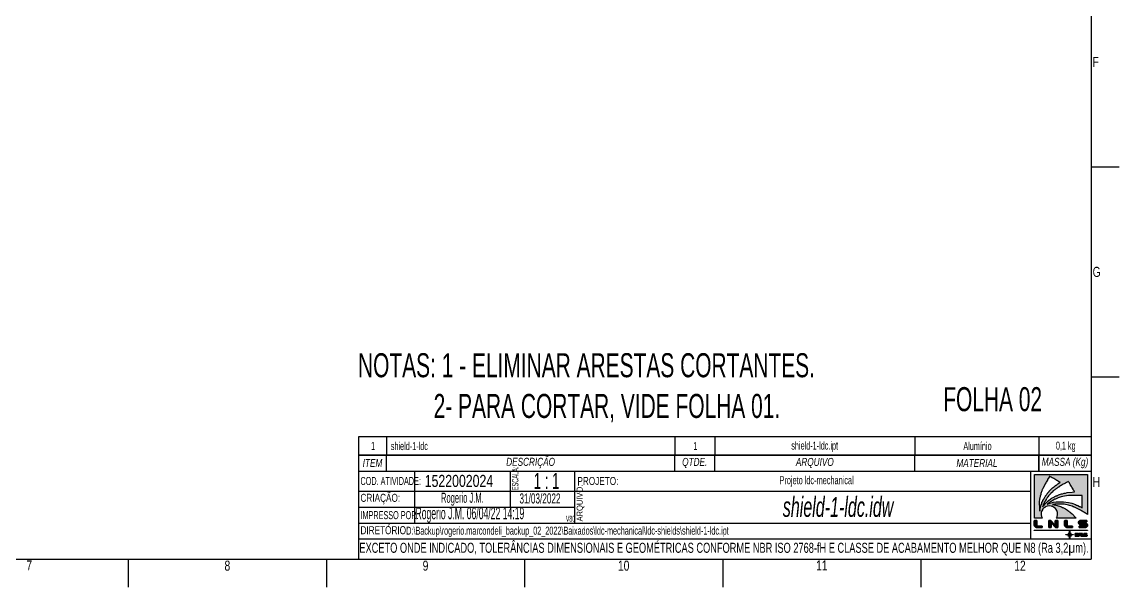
# Model space of a CAD drawing. Header units: millimetres. Extents: x 15 to 597, y -3 to 423.
# Drawn here: x 319.9 to 594, y 0 to 141.2 of the extents above; entities that cross this region are included whole.
import ezdxf

# ---------------------------------------------------------------- set-up
doc = ezdxf.new("R2010")
doc.units = ezdxf.units.MM
doc.layers.get('0').update_dxf_attribs({"lineweight": 25})
doc.layers.add('Arestas Tangenstes Visíveis', color=7, linetype='Continuous', lineweight=35)
doc.layers.add('Legenda', color=7, linetype='Continuous', lineweight=25)
for name, color, linetype, lineweight, true_color in [('Legenda Texto', 176, 'Continuous', 25, 0x000080), ('LNLS', 152, 'Continuous', 25, 0x0077bb), ('LNLS-SIRIUS', 8, 'Continuous', 25, 0x808080), ('Texto', 1, 'Continuous', 30, 0xff0000)]:
    doc.layers.add(name, color=color, linetype=linetype, lineweight=lineweight, true_color=true_color)
doc.styles.add('style1', font='swisscl.ttf', dxfattribs={"width": 0.8})
doc.styles.add('Text Style146', font='ARIALN.TTF', dxfattribs={"width": 0.8})
doc.styles.add('Text Style47', font='swisscl.ttf', dxfattribs={"width": 0.7})
doc.styles.add('Text Style50', font='swisscli.ttf', dxfattribs={"width": 0.8})
doc.styles.add('Text Style51', font='swisscl.ttf', dxfattribs={"width": 0.8})
doc.styles.add('Text Style52', font='swisscl.ttf', dxfattribs={"width": 0.7})
doc.styles.add('Text Style53', font='swisscl.ttf')
doc.styles.add('Text Style54', font='ARIALNI.TTF', dxfattribs={"width": 0.7})
doc.styles.add('Text Style57', font='swisscl.ttf', dxfattribs={"width": 0.8})
doc.styles.add('Texto_1_5 - LNLS', font='swisscl.ttf')
doc.styles.add('Texto_2_5 - LNLS', font='swisscl.ttf')
doc.styles.add('Texto_3 - LNLS', font='swisscl.ttf')
doc.styles.add('Texto_4 - LNLS', font='swisscl.ttf', dxfattribs={"width": 0.85})

# ---------------------------------------------------------------- blocks, each defined once
blk = doc.blocks.new('Borders A2')
at = {"layer": 'Legenda'}
for p, q in [((587, 413), (587, 7)), ((587, 105), (594, 105)), ((587, 52.5), (594, 52.5)), ((25, 7), (587, 7)), ((346.5, 7), (346.5, 0)), ((396, 7), (396, 0)), ((445.5, 7), (445.5, 0)), ((495, 7), (495, 0)), ((544.5, 7), (544.5, 0))]:
    blk.add_line(p, q, dxfattribs=at)
at = {"layer": 'Legenda', "color": 236, "true_color": 0x800040, "char_height": 2.5, "style": 'Texto_2_5 - LNLS'}
for s, insert, attachment_point in [('F', (587.4, 131.25), 4), ('G', (587.4, 78.75), 4), ('H', (587.4, 26.25), 4), ('7', (321.75, 6.64), 2), ('8', (371.25, 6.6), 2), ('9', (420.75, 6.6), 2), ('10', (470.25, 6.6), 2), ('11', (519.75, 6.64), 2), ('12', (569.25, 6.6), 2)]:
    blk.add_mtext(s, dxfattribs=dict(at, insert=insert, attachment_point=attachment_point))
blk = doc.blocks.new('Title Blocks Legenda_CNPEM_LNLS')
at = {"true_color": 0x0077bb}
h = blk.add_hatch(color=152, dxfattribs=at)
h.paths.add_polyline_path([(235.41, 136.15), (235.8, 136.12), (235.8, 133.07), (235.2, 133.39), (235.09, 133.39), (234.74, 133.6), (234.63, 133.6), (234.49, 133.71), (234.39, 133.71), (234.14, 133.85), (233.18, 134.17), (232.33, 134.38), (231.09, 134.56), (229.28, 134.52), (228.61, 134.42), (228.04, 134.28), (227.3, 134.03), (227.12, 133.92), (227.05, 133.96), (227.16, 133.99), (227.23, 134.1), (227.34, 134.14), (227.48, 134.28), (227.58, 134.31), (227.62, 134.38), (227.73, 134.42), (227.83, 134.52), (228.01, 134.6), (228.29, 134.81), (228.68, 135.02), (228.93, 135.16), (229.11, 135.2), (229.25, 135.3), (229.43, 135.34), (229.78, 135.52), (230.52, 135.76), (231.41, 135.98), (232.4, 136.12)], flags=0)
h.paths.add_polyline_path([(225.92, 133.36), (225.92, 133.46), (226.03, 133.64), (226.06, 133.82), (226.56, 134.74), (226.59, 134.84), (226.77, 135.09), (226.8, 135.2), (226.91, 135.3), (226.95, 135.41), (227.05, 135.52), (227.09, 135.62), (227.16, 135.66), (227.19, 135.76), (227.27, 135.8), (227.3, 135.91), (227.41, 135.98), (227.44, 136.08), (227.58, 136.19), (227.62, 136.3), (227.94, 136.58), (227.97, 136.69), (228.19, 136.9), (228.29, 136.93), (228.58, 137.25), (228.68, 137.29), (228.82, 137.47), (228.93, 137.5), (228.97, 137.57), (229.07, 137.61), (229.14, 137.71), (229.25, 137.75), (229.39, 137.89), (229.5, 137.93), (229.6, 138.03), (229.71, 138.07), (229.82, 138.17), (229.92, 138.21), (230.03, 138.32), (230.13, 138.35), (230.38, 138.53), (230.56, 138.6), (230.81, 138.78), (231.06, 138.92), (231.3, 139.06), (231.62, 139.24), (231.87, 139.38), (232.19, 139.56), (232.37, 139.63), (232.4, 139.52), (232.58, 139.27), (232.72, 139.02), (232.79, 138.85), (232.97, 138.6), (233.11, 138.35), (233.18, 138.17), (233.36, 137.93), (233.5, 137.68), (233.57, 137.5), (233.75, 137.25), (233.85, 137), (233.32, 136.97), (232.05, 136.83), (231.62, 136.72), (231.3, 136.69), (230.88, 136.54), (230.63, 136.51), (229.89, 136.26), (229.71, 136.15), (229.53, 136.12), (229.46, 136.05), (229.28, 136.01), (228.58, 135.62), (228.33, 135.52), (228.22, 135.41), (228.04, 135.34), (227.94, 135.23), (227.83, 135.2), (227.69, 135.06), (227.58, 135.02), (227.55, 134.95), (227.44, 134.91), (227.37, 134.81), (227.27, 134.77), (227.12, 134.6), (227.02, 134.56), (226.45, 133.99), (226.42, 133.89), (226.2, 133.71), (226.17, 133.6), (225.99, 133.46), (225.95, 133.36), (225.88, 133.32)], flags=0)
h.paths.add_polyline_path([(227.73, 140.9), (227.87, 140.79), (228.04, 140.72), (228.29, 140.55), (228.54, 140.41), (228.72, 140.33), (228.97, 140.16), (229.46, 139.87), (229.64, 139.8), (229.89, 139.63), (230.13, 139.48), (230.28, 139.41), (230.17, 139.31), (230.06, 139.27), (229.96, 139.17), (229.85, 139.13), (229.82, 139.06), (229.71, 139.02), (229.6, 138.92), (229.5, 138.88), (229.36, 138.74), (229.25, 138.7), (229.21, 138.63), (229.11, 138.6), (229.07, 138.53), (228.97, 138.49), (228.89, 138.39), (228.79, 138.35), (228.72, 138.24), (228.61, 138.21), (228.47, 138.03), (228.36, 138), (227.55, 137.18), (227.51, 137.08), (227.34, 136.93), (227.3, 136.83), (227.16, 136.72), (227.12, 136.61), (227.02, 136.54), (226.98, 136.44), (226.84, 136.3), (226.8, 136.19), (226.66, 136.05), (226.63, 135.94), (226.52, 135.84), (226.45, 135.66), (226.34, 135.55), (226.17, 135.23), (225.95, 134.84), (225.92, 134.67), (225.74, 134.35), (225.67, 134.06), (225.53, 133.78), (225.28, 132.75), (225.25, 132.36), (225.18, 132.22), (225.14, 132.75), (225.1, 132.75), (225.07, 134.52), (225.14, 135.2), (225.28, 135.98), (225.42, 136.4), (225.46, 136.65), (225.67, 137.29), (225.78, 137.47), (225.81, 137.64), (225.88, 137.71), (225.92, 137.89), (226.42, 138.81), (226.56, 139.06), (226.7, 139.31), (226.77, 139.48), (226.95, 139.73), (227.09, 139.98), (227.12, 140.09), (227.3, 140.33), (227.34, 140.44), (227.51, 140.69), (227.58, 140.87)], flags=0)
h.paths.add_polyline_path([(237.11, 131.41), (236.86, 131.51), (236.62, 131.69), (236.44, 131.76), (236.19, 131.94), (236.01, 132.01), (235.77, 132.19), (235.59, 132.26), (235.34, 132.43), (235.16, 132.51), (234.85, 132.68), (234, 133.14), (233.82, 133.18), (233.75, 133.25), (233.57, 133.29), (233.29, 133.43), (232.61, 133.6), (232.37, 133.71), (231.27, 133.92), (230.52, 133.99), (228.93, 133.96), (228.4, 133.85), (228.43, 133.85), (229.5, 133.64), (230.35, 133.36), (230.52, 133.25), (230.63, 133.25), (230.84, 133.11), (230.95, 133.11), (231.27, 132.93), (231.59, 132.75), (231.83, 132.58), (231.91, 132.58), (231.94, 132.51), (232.01, 132.51), (232.05, 132.43), (232.12, 132.43), (232.15, 132.36), (232.22, 132.36), (232.3, 132.26), (232.37, 132.26), (232.4, 132.19), (232.47, 132.19), (232.54, 132.08), (232.61, 132.08), (232.72, 131.94), (232.79, 131.94), (232.9, 131.8), (232.97, 131.8), (233.18, 131.55), (233.25, 131.55), (234.14, 130.66), (234.17, 130.56), (234.21, 130.56), (234.28, 130.42), (229.32, 130.42), (229.46, 130.59), (229.5, 130.77), (229.57, 130.88), (229.64, 131.27), (229.6, 131.9), (229.46, 132.33), (229.32, 132.58), (229.21, 132.68), (229.18, 132.79), (228.89, 133.07), (228.79, 133.11), (228.75, 133.18), (228.65, 133.21), (228.43, 133.36), (228.26, 133.39), (228.15, 133.46), (227.55, 133.53), (227.05, 133.46), (226.59, 133.29), (226.56, 133.21), (226.38, 133.14), (226.34, 133.07), (226.24, 133.04), (225.99, 132.79), (225.95, 132.68), (225.88, 132.65), (225.85, 132.54), (225.67, 132.26), (225.56, 131.9), (225.53, 131.3), (225.56, 131.3), (225.6, 130.91), (225.64, 130.91), (225.67, 130.7), (225.71, 130.7), (225.83, 130.42), (223.86, 130.42), (223.86, 141.4), (237.11, 141.4)])
for points in [[(224.43, 128.64), (224.47, 128.64), (224.47, 128.57), (224.5, 128.57), (224.5, 128.54), (224.54, 128.54), (224.54, 128.5), (224.61, 128.5), (224.61, 128.47), (225.81, 128.47), (225.81, 128.15), (224.29, 128.15), (224.29, 128.18), (224.18, 128.18), (224.18, 128.22), (224.11, 128.22), (224.11, 128.26), (224.08, 128.26), (224.08, 128.29), (224.01, 128.29), (224.01, 128.33), (223.97, 128.33), (223.97, 128.4), (223.94, 128.4), (223.94, 128.43), (223.9, 128.43), (223.9, 128.5), (223.86, 128.5), (223.86, 128.64), (223.83, 128.64), (223.83, 129.81), (223.86, 129.81), (223.86, 129.85), (224.43, 129.85)], [(229.67, 128.15), (229.14, 128.15), (228.01, 129.28), (228.01, 128.15), (227.44, 128.15), (227.44, 129.85), (227.94, 129.85), (229.07, 128.72), (229.07, 129.81), (229.11, 129.81), (229.11, 129.85), (229.67, 129.85)], [(232.01, 128.64), (232.05, 128.64), (232.05, 128.57), (232.08, 128.57), (232.08, 128.54), (232.12, 128.54), (232.12, 128.5), (232.19, 128.5), (232.19, 128.47), (233.39, 128.47), (233.39, 128.15), (231.87, 128.15), (231.87, 128.18), (231.76, 128.18), (231.76, 128.22), (231.69, 128.22), (231.69, 128.26), (231.66, 128.26), (231.66, 128.29), (231.59, 128.29), (231.59, 128.33), (231.55, 128.33), (231.55, 128.4), (231.52, 128.4), (231.52, 128.43), (231.48, 128.43), (231.48, 128.5), (231.45, 128.5), (231.45, 128.64), (231.41, 128.64), (231.41, 129.81), (231.45, 129.81), (231.45, 129.85), (232.01, 129.85)], [(236.97, 129.53), (235.55, 129.53), (235.55, 129.49), (235.52, 129.49), (235.52, 129.46), (235.48, 129.46), (235.48, 129.39), (235.45, 129.39), (235.45, 129.28), (235.48, 129.28), (235.48, 129.21), (235.52, 129.21), (235.52, 129.18), (235.63, 129.18), (235.63, 129.14), (236.79, 129.14), (236.79, 129.11), (236.86, 129.11), (236.86, 129.07), (236.9, 129.07), (236.9, 129.03), (236.97, 129.03), (236.97, 129), (237.01, 129), (237.01, 128.93), (237.04, 128.93), (237.04, 128.86), (237.08, 128.86), (237.08, 128.79), (237.11, 128.79), (237.11, 128.54), (237.08, 128.54), (237.08, 128.43), (237.04, 128.43), (237.04, 128.36), (237.01, 128.36), (237.01, 128.33), (236.97, 128.33), (236.97, 128.29), (236.94, 128.29), (236.94, 128.26), (236.86, 128.26), (236.86, 128.22), (236.83, 128.22), (236.83, 128.18), (236.69, 128.18), (236.69, 128.15), (235.02, 128.15), (235.02, 128.47), (236.4, 128.47), (236.4, 128.5), (236.48, 128.5), (236.48, 128.54), (236.51, 128.54), (236.51, 128.75), (236.48, 128.75), (236.48, 128.79), (236.44, 128.79), (236.44, 128.82), (236.37, 128.82), (236.37, 128.86), (235.2, 128.86), (235.2, 128.89), (235.13, 128.89), (235.13, 128.93), (235.06, 128.93), (235.06, 128.96), (235.02, 128.96), (235.02, 129), (234.99, 129), (234.99, 129.03), (234.95, 129.03), (234.95, 129.11), (234.92, 129.11), (234.92, 129.18), (234.88, 129.18), (234.88, 129.53), (234.92, 129.53), (234.92, 129.6), (234.95, 129.6), (234.95, 129.64), (234.99, 129.64), (234.99, 129.67), (235.02, 129.67), (235.02, 129.71), (235.06, 129.71), (235.06, 129.74), (235.09, 129.74), (235.09, 129.78), (235.16, 129.78), (235.16, 129.81), (235.24, 129.81), (235.24, 129.85), (236.97, 129.85)], [(234.53, 126.48), (234.14, 126.48), (234.14, 126.45), (234.21, 126.45), (234.21, 126.41), (234.24, 126.41), (234.24, 126.38), (234.31, 126.38), (234.31, 126.34), (234.39, 126.34), (234.39, 126.31), (234.42, 126.31), (234.42, 126.27), (234.49, 126.27), (234.49, 126.24), (234.56, 126.24), (234.56, 126.17), (234.6, 126.17), (234.6, 126.02), (234.56, 126.02), (234.56, 125.99), (234.53, 125.99), (234.53, 125.95), (234, 125.95), (234, 126.09), (234.42, 126.09), (234.42, 126.13), (234.35, 126.13), (234.35, 126.17), (234.31, 126.17), (234.31, 126.2), (234.24, 126.2), (234.24, 126.24), (234.17, 126.24), (234.17, 126.27), (234.14, 126.27), (234.14, 126.31), (234.07, 126.31), (234.07, 126.34), (234.03, 126.34), (234.03, 126.38), (234, 126.38), (234, 126.55), (234.03, 126.55), (234.03, 126.59), (234.07, 126.59), (234.07, 126.63), (234.53, 126.63)], [(234.81, 125.95), (234.63, 125.95), (234.63, 126.63), (234.81, 126.63)], [(235.41, 126.48), (235.02, 126.48), (235.02, 125.95), (234.88, 125.95), (234.88, 126.55), (234.92, 126.55), (234.92, 126.59), (234.95, 126.59), (234.95, 126.63), (235.41, 126.63)], [(235.66, 125.95), (235.48, 125.95), (235.48, 126.63), (235.66, 126.63)], [(236.33, 126.02), (236.3, 126.02), (236.3, 125.99), (236.26, 125.99), (236.26, 125.95), (235.77, 125.95), (235.77, 125.99), (235.73, 125.99), (235.73, 126.63), (235.87, 126.63), (235.87, 126.09), (236.19, 126.09), (236.19, 126.63), (236.33, 126.63)], [(236.94, 126.48), (236.55, 126.48), (236.55, 126.45), (236.58, 126.45), (236.58, 126.41), (236.65, 126.41), (236.65, 126.38), (236.72, 126.38), (236.72, 126.34), (236.79, 126.34), (236.79, 126.31), (236.83, 126.31), (236.83, 126.27), (236.9, 126.27), (236.9, 126.24), (236.97, 126.24), (236.97, 126.17), (237.01, 126.17), (237.01, 126.02), (236.97, 126.02), (236.97, 125.99), (236.94, 125.99), (236.94, 125.95), (236.4, 125.95), (236.4, 126.09), (236.83, 126.09), (236.83, 126.13), (236.79, 126.13), (236.79, 126.17), (236.72, 126.17), (236.72, 126.2), (236.65, 126.2), (236.65, 126.24), (236.58, 126.24), (236.58, 126.27), (236.55, 126.27), (236.55, 126.31), (236.48, 126.31), (236.48, 126.34), (236.44, 126.34), (236.44, 126.38), (236.4, 126.38), (236.4, 126.55), (236.44, 126.55), (236.44, 126.59), (236.48, 126.59), (236.48, 126.63), (236.94, 126.63)]]:
    blk.add_hatch(color=256).paths.add_polyline_path(points)
at = {"true_color": 0x848484}
blk.add_hatch(color=252, dxfattribs=at).paths.add_polyline_path([(237.11, 127.4), (237.08, 127.4), (237.08, 127.37), (223.86, 127.37), (223.86, 127.4), (223.83, 127.4), (223.83, 127.44), (237.11, 127.44)])
at = {"true_color": 0x0077bb}
blk.add_hatch(color=152, dxfattribs=at).paths.add_polyline_path([(232.68, 127.23), (232.68, 126.48), (232.83, 126.48), (232.83, 126.52), (232.86, 126.52), (232.86, 126.55), (232.9, 126.55), (232.9, 126.59), (232.93, 126.59), (232.93, 126.63), (232.97, 126.63), (232.97, 126.66), (233.04, 126.66), (233.04, 126.63), (233, 126.63), (233, 126.59), (232.97, 126.59), (232.97, 126.55), (232.93, 126.55), (232.93, 126.52), (232.9, 126.52), (232.9, 126.48), (232.86, 126.48), (232.86, 126.45), (232.83, 126.45), (232.83, 126.34), (233.57, 126.34), (233.57, 126.27), (232.83, 126.27), (232.83, 126.17), (232.86, 126.17), (232.86, 126.13), (232.9, 126.13), (232.9, 126.09), (232.93, 126.09), (232.93, 126.06), (232.97, 126.06), (232.97, 126.02), (233, 126.02), (233, 125.99), (233.04, 125.99), (233.04, 125.95), (232.97, 125.95), (232.97, 125.99), (232.93, 125.99), (232.93, 126.02), (232.9, 126.02), (232.9, 126.06), (232.86, 126.06), (232.86, 126.09), (232.83, 126.09), (232.83, 126.13), (232.68, 126.13), (232.68, 125.39), (232.61, 125.39), (232.61, 126.13), (232.47, 126.13), (232.47, 126.09), (232.44, 126.09), (232.44, 126.06), (232.4, 126.06), (232.4, 126.02), (232.37, 126.02), (232.37, 125.99), (232.33, 125.99), (232.33, 125.95), (232.26, 125.95), (232.26, 125.99), (232.3, 125.99), (232.3, 126.02), (232.33, 126.02), (232.33, 126.06), (232.37, 126.06), (232.37, 126.09), (232.4, 126.09), (232.4, 126.13), (232.44, 126.13), (232.44, 126.17), (232.47, 126.17), (232.47, 126.27), (231.73, 126.27), (231.73, 126.34), (232.47, 126.34), (232.47, 126.45), (232.44, 126.45), (232.44, 126.48), (232.4, 126.48), (232.4, 126.52), (232.37, 126.52), (232.37, 126.55), (232.33, 126.55), (232.33, 126.59), (232.3, 126.59), (232.3, 126.63), (232.26, 126.63), (232.26, 126.66), (232.33, 126.66), (232.33, 126.63), (232.37, 126.63), (232.37, 126.59), (232.4, 126.59), (232.4, 126.55), (232.44, 126.55), (232.44, 126.52), (232.47, 126.52), (232.47, 126.48), (232.61, 126.48), (232.61, 127.23)])
at = {"layer": 'Arestas Tangenstes Visíveis'}
for p, q in [((223.83, 128.64), (223.83, 129.81)), ((223.83, 129.81), (223.86, 129.81)), ((223.86, 129.81), (223.86, 129.85)), ((223.86, 129.85), (224.43, 129.85)), ((224.43, 129.85), (224.43, 128.64)), ((227.44, 128.15), (227.44, 129.85)), ((227.44, 129.85), (227.94, 129.85)), ((227.94, 129.85), (229.07, 128.72)), ((229.14, 128.15), (228.01, 129.28)), ((228.01, 129.28), (228.01, 128.15)), ((229.07, 128.72), (229.07, 129.81)), ((229.07, 129.81), (229.11, 129.81)), ((229.11, 129.81), (229.11, 129.85)), ((229.11, 129.85), (229.67, 129.85)), ((229.67, 129.85), (229.67, 128.15)), ((231.41, 128.64), (231.41, 129.81)), ((231.41, 129.81), (231.45, 129.81)), ((231.45, 129.81), (231.45, 129.85)), ((231.45, 129.85), (232.01, 129.85)), ((232.01, 129.85), (232.01, 128.64)), ((234.88, 129.18), (234.88, 129.53)), ((234.88, 129.53), (234.92, 129.53)), ((234.92, 129.18), (234.88, 129.18)), ((234.92, 129.53), (234.92, 129.6)), ((234.92, 129.6), (234.95, 129.6)), ((234.92, 129.11), (234.92, 129.18)), ((234.95, 129.11), (234.92, 129.11)), ((234.95, 129.6), (234.95, 129.64)), ((234.95, 129.64), (234.99, 129.64)), ((234.95, 129.03), (234.95, 129.11)), ((234.99, 129.03), (234.95, 129.03)), ((234.99, 129.64), (234.99, 129.67)), ((234.99, 129.67), (235.02, 129.67)), ((234.99, 129), (234.99, 129.03)), ((235.02, 129), (234.99, 129)), ((235.02, 129.67), (235.02, 129.71)), ((235.02, 129.71), (235.06, 129.71)), ((235.02, 128.96), (235.02, 129)), ((235.06, 128.96), (235.02, 128.96)), ((235.06, 129.71), (235.06, 129.74)), ((235.06, 129.74), (235.09, 129.74)), ((235.06, 128.93), (235.06, 128.96)), ((235.13, 128.93), (235.06, 128.93)), ((235.09, 129.74), (235.09, 129.78)), ((235.09, 129.78), (235.16, 129.78)), ((235.13, 128.89), (235.13, 128.93)), ((235.2, 128.89), (235.13, 128.89)), ((235.16, 129.78), (235.16, 129.81)), ((235.16, 129.81), (235.24, 129.81)), ((235.2, 128.86), (235.2, 128.89)), ((236.37, 128.86), (235.2, 128.86)), ((235.24, 129.81), (235.24, 129.85)), ((235.24, 129.85), (236.97, 129.85)), ((235.48, 129.39), (235.45, 129.39)), ((235.45, 129.39), (235.45, 129.28)), ((235.45, 129.28), (235.48, 129.28)), ((235.52, 129.46), (235.48, 129.46)), ((235.48, 129.46), (235.48, 129.39)), ((235.48, 129.28), (235.48, 129.21)), ((235.48, 129.21), (235.52, 129.21)), ((235.55, 129.49), (235.52, 129.49)), ((235.52, 129.49), (235.52, 129.46)), ((235.52, 129.21), (235.52, 129.18)), ((235.52, 129.18), (235.63, 129.18)), ((236.97, 129.53), (235.55, 129.53)), ((235.55, 129.53), (235.55, 129.49)), ((235.63, 129.18), (235.63, 129.14)), ((235.63, 129.14), (236.79, 129.14)), ((236.37, 128.82), (236.37, 128.86)), ((236.44, 128.82), (236.37, 128.82)), ((236.44, 128.79), (236.44, 128.82)), ((236.79, 129.14), (236.79, 129.11)), ((236.79, 129.11), (236.86, 129.11)), ((236.86, 129.11), (236.86, 129.07)), ((236.86, 129.07), (236.9, 129.07)), ((236.9, 129.07), (236.9, 129.03)), ((236.9, 129.03), (236.97, 129.03)), ((236.97, 129.85), (236.97, 129.53)), ((236.97, 129.03), (236.97, 129)), ((236.97, 129), (237.01, 129)), ((237.01, 129), (237.01, 128.93)), ((237.01, 128.93), (237.04, 128.93)), ((237.04, 128.93), (237.04, 128.86)), ((237.04, 128.86), (237.08, 128.86)), ((237.08, 128.86), (237.08, 128.79)), ((223.86, 128.64), (223.83, 128.64)), ((223.86, 128.5), (223.86, 128.64)), ((223.9, 128.5), (223.86, 128.5)), ((223.9, 128.43), (223.9, 128.5)), ((223.94, 128.43), (223.9, 128.43)), ((223.94, 128.4), (223.94, 128.43)), ((223.97, 128.4), (223.94, 128.4)), ((223.97, 128.33), (223.97, 128.4)), ((224.01, 128.33), (223.97, 128.33)), ((224.01, 128.29), (224.01, 128.33)), ((224.08, 128.29), (224.01, 128.29)), ((224.08, 128.26), (224.08, 128.29)), ((224.11, 128.26), (224.08, 128.26)), ((224.11, 128.22), (224.11, 128.26)), ((224.18, 128.22), (224.11, 128.22)), ((224.18, 128.18), (224.18, 128.22)), ((224.29, 128.18), (224.18, 128.18)), ((224.29, 128.15), (224.29, 128.18)), ((225.81, 128.15), (224.29, 128.15)), ((224.43, 128.64), (224.47, 128.64)), ((224.47, 128.64), (224.47, 128.57)), ((224.47, 128.57), (224.5, 128.57)), ((224.5, 128.57), (224.5, 128.54)), ((224.5, 128.54), (224.54, 128.54)), ((224.54, 128.54), (224.54, 128.5)), ((224.54, 128.5), (224.61, 128.5)), ((224.61, 128.5), (224.61, 128.47)), ((224.61, 128.47), (225.81, 128.47)), ((225.81, 128.47), (225.81, 128.15)), ((228.01, 128.15), (227.44, 128.15)), ((229.67, 128.15), (229.14, 128.15)), ((231.45, 128.64), (231.41, 128.64)), ((231.45, 128.5), (231.45, 128.64)), ((231.48, 128.5), (231.45, 128.5)), ((231.48, 128.43), (231.48, 128.5)), ((231.52, 128.43), (231.48, 128.43)), ((231.52, 128.4), (231.52, 128.43)), ((231.55, 128.4), (231.52, 128.4)), ((231.55, 128.33), (231.55, 128.4)), ((231.59, 128.33), (231.55, 128.33)), ((231.59, 128.29), (231.59, 128.33)), ((231.66, 128.29), (231.59, 128.29)), ((231.66, 128.26), (231.66, 128.29)), ((231.69, 128.26), (231.66, 128.26)), ((231.69, 128.22), (231.69, 128.26)), ((231.76, 128.22), (231.69, 128.22)), ((231.76, 128.18), (231.76, 128.22)), ((231.87, 128.18), (231.76, 128.18)), ((231.87, 128.15), (231.87, 128.18)), ((233.39, 128.15), (231.87, 128.15)), ((232.01, 128.64), (232.05, 128.64)), ((232.05, 128.64), (232.05, 128.57)), ((232.05, 128.57), (232.08, 128.57)), ((232.08, 128.57), (232.08, 128.54)), ((232.08, 128.54), (232.12, 128.54)), ((232.12, 128.54), (232.12, 128.5)), ((232.12, 128.5), (232.19, 128.5)), ((232.19, 128.5), (232.19, 128.47)), ((232.19, 128.47), (233.39, 128.47)), ((233.39, 128.47), (233.39, 128.15)), ((234, 126.38), (234, 126.55)), ((234, 126.55), (234.03, 126.55)), ((234.03, 126.38), (234, 126.38)), ((234, 125.95), (234, 126.09)), ((234, 126.09), (234.42, 126.09)), ((234.03, 126.55), (234.03, 126.59)), ((234.03, 126.59), (234.07, 126.59)), ((234.03, 126.34), (234.03, 126.38)), ((234.07, 126.34), (234.03, 126.34)), ((234.07, 126.59), (234.07, 126.63)), ((234.07, 126.63), (234.53, 126.63)), ((234.07, 126.31), (234.07, 126.34)), ((234.14, 126.31), (234.07, 126.31)), ((234.53, 126.48), (234.14, 126.48)), ((234.14, 126.48), (234.14, 126.45)), ((234.14, 126.45), (234.21, 126.45)), ((234.14, 126.27), (234.14, 126.31)), ((234.17, 126.27), (234.14, 126.27)), ((234.17, 126.24), (234.17, 126.27)), ((234.24, 126.24), (234.17, 126.24)), ((234.21, 126.45), (234.21, 126.41)), ((234.21, 126.41), (234.24, 126.41)), ((234.24, 126.41), (234.24, 126.38)), ((234.24, 126.38), (234.31, 126.38)), ((234.24, 126.2), (234.24, 126.24)), ((234.31, 126.2), (234.24, 126.2)), ((234.31, 126.38), (234.31, 126.34)), ((234.31, 126.34), (234.39, 126.34)), ((234.31, 126.17), (234.31, 126.2)), ((234.35, 126.17), (234.31, 126.17)), ((234.35, 126.13), (234.35, 126.17)), ((234.42, 126.13), (234.35, 126.13)), ((234.39, 126.34), (234.39, 126.31)), ((234.39, 126.31), (234.42, 126.31)), ((234.42, 126.31), (234.42, 126.27)), ((234.42, 126.27), (234.49, 126.27)), ((234.42, 126.09), (234.42, 126.13)), ((234.49, 126.27), (234.49, 126.24)), ((234.49, 126.24), (234.56, 126.24)), ((234.53, 126.63), (234.53, 126.48)), ((234.56, 126.24), (234.56, 126.17)), ((234.56, 126.17), (234.6, 126.17)), ((234.6, 126.17), (234.6, 126.02)), ((234.63, 125.95), (234.63, 126.63)), ((234.63, 126.63), (234.81, 126.63)), ((234.81, 126.63), (234.81, 125.95)), ((234.88, 125.95), (234.88, 126.55)), ((234.88, 126.55), (234.92, 126.55)), ((234.92, 126.55), (234.92, 126.59)), ((234.92, 126.59), (234.95, 126.59)), ((234.95, 126.59), (234.95, 126.63)), ((234.95, 126.63), (235.41, 126.63)), ((235.02, 128.15), (235.02, 128.47)), ((235.02, 128.47), (236.4, 128.47)), ((236.69, 128.15), (235.02, 128.15)), ((235.41, 126.48), (235.02, 126.48)), ((235.02, 126.48), (235.02, 125.95)), ((235.41, 126.63), (235.41, 126.48)), ((235.48, 125.95), (235.48, 126.63)), ((235.48, 126.63), (235.66, 126.63)), ((235.66, 126.63), (235.66, 125.95)), ((235.73, 125.99), (235.73, 126.63)), ((235.73, 126.63), (235.87, 126.63)), ((235.87, 126.63), (235.87, 126.09)), ((235.87, 126.09), (236.19, 126.09)), ((236.19, 126.09), (236.19, 126.63)), ((236.19, 126.63), (236.33, 126.63)), ((236.33, 126.63), (236.33, 126.02)), ((236.4, 128.47), (236.4, 128.5)), ((236.4, 128.5), (236.48, 128.5)), ((236.4, 126.38), (236.4, 126.55)), ((236.4, 126.55), (236.44, 126.55)), ((236.44, 126.38), (236.4, 126.38)), ((236.4, 125.95), (236.4, 126.09)), ((236.4, 126.09), (236.83, 126.09)), ((236.48, 128.79), (236.44, 128.79)), ((236.44, 126.55), (236.44, 126.59)), ((236.44, 126.59), (236.48, 126.59)), ((236.44, 126.34), (236.44, 126.38)), ((236.48, 126.34), (236.44, 126.34)), ((236.48, 128.75), (236.48, 128.79)), ((236.51, 128.75), (236.48, 128.75)), ((236.48, 128.5), (236.48, 128.54)), ((236.48, 128.54), (236.51, 128.54)), ((236.48, 126.59), (236.48, 126.63)), ((236.48, 126.63), (236.94, 126.63)), ((236.48, 126.31), (236.48, 126.34)), ((236.55, 126.31), (236.48, 126.31)), ((236.51, 128.54), (236.51, 128.75)), ((236.94, 126.48), (236.55, 126.48)), ((236.55, 126.48), (236.55, 126.45)), ((236.55, 126.45), (236.58, 126.45)), ((236.55, 126.27), (236.55, 126.31)), ((236.58, 126.27), (236.55, 126.27)), ((236.58, 126.45), (236.58, 126.41)), ((236.58, 126.41), (236.65, 126.41)), ((236.58, 126.24), (236.58, 126.27)), ((236.65, 126.24), (236.58, 126.24)), ((236.65, 126.41), (236.65, 126.38)), ((236.65, 126.38), (236.72, 126.38)), ((236.65, 126.2), (236.65, 126.24)), ((236.72, 126.2), (236.65, 126.2)), ((236.83, 128.18), (236.69, 128.18)), ((236.69, 128.18), (236.69, 128.15)), ((236.72, 126.38), (236.72, 126.34)), ((236.72, 126.34), (236.79, 126.34)), ((236.72, 126.17), (236.72, 126.2)), ((236.79, 126.17), (236.72, 126.17)), ((236.79, 126.34), (236.79, 126.31)), ((236.79, 126.31), (236.83, 126.31)), ((236.79, 126.13), (236.79, 126.17)), ((236.83, 126.13), (236.79, 126.13)), ((236.86, 128.22), (236.83, 128.22)), ((236.83, 128.22), (236.83, 128.18)), ((236.83, 126.31), (236.83, 126.27)), ((236.83, 126.27), (236.9, 126.27)), ((236.83, 126.09), (236.83, 126.13)), ((236.94, 128.26), (236.86, 128.26)), ((236.86, 128.26), (236.86, 128.22)), ((236.9, 126.27), (236.9, 126.24)), ((236.9, 126.24), (236.97, 126.24)), ((236.97, 128.29), (236.94, 128.29)), ((236.94, 128.29), (236.94, 128.26)), ((236.94, 126.63), (236.94, 126.48)), ((237.01, 128.33), (236.97, 128.33)), ((236.97, 128.33), (236.97, 128.29)), ((236.97, 126.24), (236.97, 126.17)), ((236.97, 126.17), (237.01, 126.17)), ((237.04, 128.36), (237.01, 128.36)), ((237.01, 128.36), (237.01, 128.33)), ((237.01, 126.17), (237.01, 126.02)), ((237.08, 128.43), (237.04, 128.43)), ((237.04, 128.43), (237.04, 128.36)), ((237.08, 128.79), (237.11, 128.79)), ((237.11, 128.54), (237.08, 128.54)), ((237.08, 128.54), (237.08, 128.43)), ((237.11, 128.79), (237.11, 128.54)), ((234.53, 125.95), (234, 125.95)), ((234.56, 125.99), (234.53, 125.99)), ((234.53, 125.99), (234.53, 125.95)), ((234.6, 126.02), (234.56, 126.02)), ((234.56, 126.02), (234.56, 125.99)), ((234.81, 125.95), (234.63, 125.95)), ((235.02, 125.95), (234.88, 125.95)), ((235.66, 125.95), (235.48, 125.95)), ((235.77, 125.99), (235.73, 125.99)), ((235.77, 125.95), (235.77, 125.99)), ((236.26, 125.95), (235.77, 125.95)), ((236.3, 125.99), (236.26, 125.99)), ((236.26, 125.99), (236.26, 125.95)), ((236.33, 126.02), (236.3, 126.02)), ((236.3, 126.02), (236.3, 125.99)), ((236.94, 125.95), (236.4, 125.95)), ((236.97, 125.99), (236.94, 125.99)), ((236.94, 125.99), (236.94, 125.95)), ((237.01, 126.02), (236.97, 126.02)), ((236.97, 126.02), (236.97, 125.99))]:
    blk.add_line(p, q, dxfattribs=at)
at = {"layer": 'Legenda'}
for p, q in [((55, 146.23), (55, 120.23)), ((55, 146.23), (238, 146.23)), ((62, 142.23), (62, 146.23)), ((134, 142.23), (134, 146.23)), ((144, 142.23), (144, 146.23)), ((194, 142.23), (194, 146.23)), ((225, 142.23), (225, 146.23)), ((225, 146.23), (225, 142.23)), ((238, 146.23), (238, 120.23)), ((55, 142.23), (238, 142.23)), ((69, 142.23), (69, 129.23)), ((93, 133.23), (93, 142.23)), ((109, 142.23), (109, 129.23)), ((223, 125.23), (223, 142.23)), ((55, 137.23), (223, 137.23)), ((55, 133.23), (109, 133.23)), ((55, 129.23), (223, 129.23)), ((238, 125.23), (55, 125.23)), ((55, 120.23), (238, 120.23))]:
    blk.add_line(p, q, dxfattribs=at)
at = {"layer": 'LNLS'}
for p, q in [((223.86, 130.42), (223.86, 141.4)), ((223.86, 141.4), (237.11, 141.4)), ((227.09, 139.98), (226.95, 139.73)), ((227.12, 140.09), (227.09, 139.98)), ((227.3, 140.33), (227.12, 140.09)), ((227.34, 140.44), (227.3, 140.33)), ((227.51, 140.69), (227.34, 140.44)), ((227.58, 140.87), (227.51, 140.69)), ((227.73, 140.9), (227.58, 140.87)), ((227.87, 140.79), (227.73, 140.9)), ((228.04, 140.72), (227.87, 140.79)), ((228.29, 140.55), (228.04, 140.72)), ((228.54, 140.41), (228.29, 140.55)), ((228.72, 140.33), (228.54, 140.41)), ((228.97, 140.16), (228.72, 140.33)), ((229.21, 140.02), (228.97, 140.16)), ((229.46, 139.87), (229.21, 140.02)), ((229.64, 139.8), (229.46, 139.87)), ((229.89, 139.63), (229.64, 139.8)), ((237.11, 141.4), (237.11, 131.41)), ((225.67, 137.29), (225.46, 136.65)), ((225.78, 137.47), (225.67, 137.29)), ((225.81, 137.64), (225.78, 137.47)), ((225.88, 137.71), (225.81, 137.64)), ((225.92, 137.89), (225.88, 137.71)), ((226.42, 138.81), (225.92, 137.89)), ((226.56, 139.06), (226.42, 138.81)), ((226.7, 139.31), (226.56, 139.06)), ((226.77, 139.48), (226.7, 139.31)), ((226.95, 139.73), (226.77, 139.48)), ((227.34, 136.93), (227.51, 137.08)), ((227.51, 137.08), (227.55, 137.18)), ((227.55, 137.18), (228.36, 138)), ((228.58, 137.25), (228.29, 136.93)), ((228.36, 138), (228.47, 138.03)), ((228.47, 138.03), (228.61, 138.21)), ((228.68, 137.29), (228.58, 137.25)), ((228.61, 138.21), (228.72, 138.24)), ((228.82, 137.47), (228.68, 137.29)), ((228.72, 138.24), (228.79, 138.35)), ((228.79, 138.35), (228.89, 138.39)), ((228.93, 137.5), (228.82, 137.47)), ((228.89, 138.39), (228.97, 138.49)), ((228.97, 137.57), (228.93, 137.5)), ((228.97, 138.49), (229.07, 138.53)), ((229.07, 137.61), (228.97, 137.57)), ((229.07, 138.53), (229.11, 138.6)), ((229.14, 137.71), (229.07, 137.61)), ((229.11, 138.6), (229.21, 138.63)), ((229.25, 137.75), (229.14, 137.71)), ((229.21, 138.63), (229.25, 138.7)), ((229.25, 138.7), (229.36, 138.74)), ((229.39, 137.89), (229.25, 137.75)), ((229.36, 138.74), (229.5, 138.88)), ((229.5, 137.93), (229.39, 137.89)), ((229.5, 138.88), (229.6, 138.92)), ((229.6, 138.03), (229.5, 137.93)), ((229.6, 138.92), (229.71, 139.02)), ((229.71, 138.07), (229.6, 138.03)), ((229.71, 139.02), (229.82, 139.06)), ((229.82, 138.17), (229.71, 138.07)), ((229.82, 139.06), (229.85, 139.13)), ((229.92, 138.21), (229.82, 138.17)), ((229.85, 139.13), (229.96, 139.17)), ((230.13, 139.48), (229.89, 139.63)), ((230.03, 138.32), (229.92, 138.21)), ((229.96, 139.17), (230.06, 139.27)), ((230.13, 138.35), (230.03, 138.32)), ((230.06, 139.27), (230.17, 139.31)), ((230.28, 139.41), (230.13, 139.48)), ((230.38, 138.53), (230.13, 138.35)), ((230.17, 139.31), (230.28, 139.41)), ((230.56, 138.6), (230.38, 138.53)), ((230.81, 138.78), (230.56, 138.6)), ((231.06, 138.92), (230.81, 138.78)), ((231.3, 139.06), (231.06, 138.92)), ((231.62, 139.24), (231.3, 139.06)), ((231.87, 139.38), (231.62, 139.24)), ((232.19, 139.56), (231.87, 139.38)), ((232.37, 139.63), (232.19, 139.56)), ((232.4, 139.52), (232.37, 139.63)), ((232.58, 139.27), (232.4, 139.52)), ((232.72, 139.02), (232.58, 139.27)), ((232.79, 138.85), (232.72, 139.02)), ((232.97, 138.6), (232.79, 138.85)), ((233.11, 138.35), (232.97, 138.6)), ((233.18, 138.17), (233.11, 138.35)), ((233.36, 137.93), (233.18, 138.17)), ((233.5, 137.68), (233.36, 137.93)), ((233.57, 137.5), (233.5, 137.68)), ((233.75, 137.25), (233.57, 137.5)), ((233.85, 137), (233.75, 137.25)), ((225.14, 135.2), (225.07, 134.52)), ((225.07, 134.52), (225.1, 132.75)), ((225.28, 135.98), (225.14, 135.2)), ((225.42, 136.4), (225.28, 135.98)), ((225.46, 136.65), (225.42, 136.4)), ((225.67, 134.06), (225.74, 134.35)), ((225.74, 134.35), (225.92, 134.67)), ((225.92, 134.67), (225.95, 134.84)), ((225.95, 134.84), (226.17, 135.23)), ((226.56, 134.74), (226.06, 133.82)), ((226.17, 135.23), (226.34, 135.55)), ((226.34, 135.55), (226.45, 135.66)), ((226.45, 135.66), (226.52, 135.84)), ((226.45, 133.99), (227.02, 134.56)), ((226.52, 135.84), (226.63, 135.94)), ((226.59, 134.84), (226.56, 134.74)), ((226.77, 135.09), (226.59, 134.84)), ((226.63, 135.94), (226.66, 136.05)), ((226.66, 136.05), (226.8, 136.19)), ((226.8, 135.2), (226.77, 135.09)), ((226.8, 136.19), (226.84, 136.3)), ((226.91, 135.3), (226.8, 135.2)), ((226.84, 136.3), (226.98, 136.44)), ((226.95, 135.41), (226.91, 135.3)), ((227.05, 135.52), (226.95, 135.41)), ((226.98, 136.44), (227.02, 136.54)), ((227.02, 136.54), (227.12, 136.61)), ((227.02, 134.56), (227.12, 134.6)), ((227.09, 135.62), (227.05, 135.52)), ((227.16, 135.66), (227.09, 135.62)), ((227.12, 136.61), (227.16, 136.72)), ((227.12, 134.6), (227.27, 134.77)), ((227.16, 136.72), (227.3, 136.83)), ((227.19, 135.76), (227.16, 135.66)), ((227.27, 135.8), (227.19, 135.76)), ((227.3, 135.91), (227.27, 135.8)), ((227.27, 134.77), (227.37, 134.81)), ((227.3, 136.83), (227.34, 136.93)), ((227.41, 135.98), (227.3, 135.91)), ((227.37, 134.81), (227.44, 134.91)), ((227.44, 136.08), (227.41, 135.98)), ((227.58, 136.19), (227.44, 136.08)), ((227.44, 134.91), (227.55, 134.95)), ((227.58, 134.31), (227.48, 134.28)), ((227.55, 134.95), (227.58, 135.02)), ((227.62, 136.3), (227.58, 136.19)), ((227.58, 135.02), (227.69, 135.06)), ((227.62, 134.38), (227.58, 134.31)), ((227.94, 136.58), (227.62, 136.3)), ((227.73, 134.42), (227.62, 134.38)), ((227.69, 135.06), (227.83, 135.2)), ((227.83, 134.52), (227.73, 134.42)), ((227.83, 135.2), (227.94, 135.23)), ((228.01, 134.6), (227.83, 134.52)), ((227.97, 136.69), (227.94, 136.58)), ((227.94, 135.23), (228.04, 135.34)), ((228.19, 136.9), (227.97, 136.69)), ((228.29, 134.81), (228.01, 134.6)), ((228.04, 135.34), (228.22, 135.41)), ((228.04, 134.28), (228.61, 134.42)), ((228.29, 136.93), (228.19, 136.9)), ((228.22, 135.41), (228.33, 135.52)), ((228.68, 135.02), (228.29, 134.81)), ((228.33, 135.52), (228.58, 135.62)), ((228.58, 135.62), (229.28, 136.01)), ((228.61, 134.42), (229.28, 134.52)), ((228.93, 135.16), (228.68, 135.02)), ((229.11, 135.2), (228.93, 135.16)), ((229.25, 135.3), (229.11, 135.2)), ((229.43, 135.34), (229.25, 135.3)), ((229.28, 136.01), (229.46, 136.05)), ((229.28, 134.52), (231.09, 134.56)), ((229.78, 135.52), (229.43, 135.34)), ((229.46, 136.05), (229.53, 136.12)), ((229.53, 136.12), (229.71, 136.15)), ((229.71, 136.15), (229.89, 136.26)), ((230.52, 135.76), (229.78, 135.52)), ((229.89, 136.26), (230.63, 136.51)), ((231.41, 135.98), (230.52, 135.76)), ((230.63, 136.51), (230.88, 136.54)), ((230.88, 136.54), (231.3, 136.69)), ((231.09, 134.56), (232.33, 134.38)), ((231.3, 136.69), (231.62, 136.72)), ((232.4, 136.12), (231.41, 135.98)), ((231.62, 136.72), (232.05, 136.83)), ((232.05, 136.83), (233.32, 136.97)), ((232.33, 134.38), (233.18, 134.17)), ((235.41, 136.15), (232.4, 136.12)), ((233.32, 136.97), (233.85, 137)), ((235.8, 136.12), (235.41, 136.15)), ((235.8, 133.07), (235.8, 136.12)), ((225.1, 132.75), (225.14, 132.75)), ((225.14, 132.75), (225.18, 132.22)), ((225.18, 132.22), (225.25, 132.36)), ((225.25, 132.36), (225.28, 132.75)), ((225.28, 132.75), (225.53, 133.78)), ((225.53, 133.78), (225.67, 134.06)), ((225.56, 131.9), (225.53, 131.3)), ((225.67, 132.26), (225.56, 131.9)), ((225.85, 132.54), (225.67, 132.26)), ((225.88, 132.65), (225.85, 132.54)), ((225.92, 133.36), (225.88, 133.32)), ((225.88, 133.32), (225.95, 133.36)), ((225.95, 132.68), (225.88, 132.65)), ((226.03, 133.64), (225.92, 133.46)), ((225.92, 133.46), (225.92, 133.36)), ((225.95, 133.36), (225.99, 133.46)), ((225.99, 132.79), (225.95, 132.68)), ((225.99, 133.46), (226.17, 133.6)), ((226.24, 133.04), (225.99, 132.79)), ((226.06, 133.82), (226.03, 133.64)), ((226.17, 133.6), (226.2, 133.71)), ((226.2, 133.71), (226.42, 133.89)), ((226.34, 133.07), (226.24, 133.04)), ((226.38, 133.14), (226.34, 133.07)), ((226.56, 133.21), (226.38, 133.14)), ((226.42, 133.89), (226.45, 133.99)), ((226.59, 133.29), (226.56, 133.21)), ((227.05, 133.46), (226.59, 133.29)), ((227.16, 133.99), (227.05, 133.96)), ((227.05, 133.96), (227.12, 133.92)), ((227.55, 133.53), (227.05, 133.46)), ((227.12, 133.92), (227.3, 134.03)), ((227.23, 134.1), (227.16, 133.99)), ((227.34, 134.14), (227.23, 134.1)), ((227.3, 134.03), (228.04, 134.28)), ((227.48, 134.28), (227.34, 134.14)), ((228.15, 133.46), (227.55, 133.53)), ((228.26, 133.39), (228.15, 133.46)), ((228.43, 133.36), (228.26, 133.39)), ((228.93, 133.96), (228.4, 133.85)), ((228.4, 133.85), (228.43, 133.85)), ((228.43, 133.85), (229.5, 133.64)), ((228.65, 133.21), (228.43, 133.36)), ((228.75, 133.18), (228.65, 133.21)), ((228.79, 133.11), (228.75, 133.18)), ((228.89, 133.07), (228.79, 133.11)), ((229.18, 132.79), (228.89, 133.07)), ((230.52, 133.99), (228.93, 133.96)), ((229.21, 132.68), (229.18, 132.79)), ((229.32, 132.58), (229.21, 132.68)), ((229.46, 132.33), (229.32, 132.58)), ((229.6, 131.9), (229.46, 132.33)), ((229.5, 133.64), (230.35, 133.36)), ((229.64, 131.27), (229.6, 131.9)), ((230.35, 133.36), (230.52, 133.25)), ((231.27, 133.92), (230.52, 133.99)), ((230.52, 133.25), (230.63, 133.25)), ((230.63, 133.25), (230.84, 133.11)), ((230.84, 133.11), (230.95, 133.11)), ((230.95, 133.11), (231.27, 132.93)), ((232.37, 133.71), (231.27, 133.92)), ((231.27, 132.93), (231.59, 132.75)), ((231.59, 132.75), (231.83, 132.58)), ((231.83, 132.58), (231.91, 132.58)), ((231.91, 132.58), (231.94, 132.51)), ((231.94, 132.51), (232.01, 132.51)), ((232.01, 132.51), (232.05, 132.43)), ((232.05, 132.43), (232.12, 132.43)), ((232.12, 132.43), (232.15, 132.36)), ((232.15, 132.36), (232.22, 132.36)), ((232.22, 132.36), (232.3, 132.26)), ((232.3, 132.26), (232.37, 132.26)), ((232.61, 133.6), (232.37, 133.71)), ((232.37, 132.26), (232.4, 132.19)), ((232.4, 132.19), (232.47, 132.19)), ((232.47, 132.19), (232.54, 132.08)), ((232.54, 132.08), (232.61, 132.08)), ((233.29, 133.43), (232.61, 133.6)), ((232.61, 132.08), (232.72, 131.94)), ((232.72, 131.94), (232.79, 131.94)), ((232.79, 131.94), (232.9, 131.8)), ((232.9, 131.8), (232.97, 131.8)), ((232.97, 131.8), (233.18, 131.55)), ((233.18, 134.17), (234.14, 133.85)), ((233.57, 133.29), (233.29, 133.43)), ((233.75, 133.25), (233.57, 133.29)), ((233.82, 133.18), (233.75, 133.25)), ((234, 133.14), (233.82, 133.18)), ((234.85, 132.68), (234, 133.14)), ((234.14, 133.85), (234.39, 133.71)), ((234.39, 133.71), (234.49, 133.71)), ((234.49, 133.71), (234.63, 133.6)), ((234.63, 133.6), (234.74, 133.6)), ((234.74, 133.6), (235.09, 133.39)), ((235.16, 132.51), (234.85, 132.68)), ((235.09, 133.39), (235.2, 133.39)), ((235.34, 132.43), (235.16, 132.51)), ((235.2, 133.39), (235.8, 133.07)), ((235.59, 132.26), (235.34, 132.43)), ((235.77, 132.19), (235.59, 132.26)), ((236.01, 132.01), (235.77, 132.19)), ((236.19, 131.94), (236.01, 132.01)), ((236.44, 131.76), (236.19, 131.94)), ((236.62, 131.69), (236.44, 131.76)), ((236.86, 131.51), (236.62, 131.69)), ((225.83, 130.42), (223.86, 130.42)), ((225.53, 131.3), (225.56, 131.3)), ((225.56, 131.3), (225.6, 130.91)), ((225.6, 130.91), (225.64, 130.91)), ((225.64, 130.91), (225.67, 130.7)), ((225.67, 130.7), (225.71, 130.7)), ((225.71, 130.7), (225.83, 130.42)), ((229.32, 130.42), (229.46, 130.59)), ((234.28, 130.42), (229.32, 130.42)), ((229.46, 130.59), (229.5, 130.77)), ((229.5, 130.77), (229.57, 130.88)), ((229.57, 130.88), (229.64, 131.27)), ((233.18, 131.55), (233.25, 131.55)), ((233.25, 131.55), (234.14, 130.66)), ((234.14, 130.66), (234.17, 130.56)), ((234.17, 130.56), (234.21, 130.56)), ((234.21, 130.56), (234.28, 130.42)), ((237.11, 131.41), (236.86, 131.51)), ((231.73, 126.31), (231.73, 126.34)), ((231.73, 126.34), (232.47, 126.34)), ((231.73, 126.27), (231.73, 126.31)), ((232.47, 126.27), (231.73, 126.27)), ((232.26, 126.63), (232.26, 126.66)), ((232.26, 126.66), (232.33, 126.66)), ((232.3, 126.63), (232.26, 126.63)), ((232.3, 126.59), (232.3, 126.63)), ((232.33, 126.59), (232.3, 126.59)), ((232.33, 126.66), (232.33, 126.63)), ((232.33, 126.63), (232.37, 126.63)), ((232.33, 126.55), (232.33, 126.59)), ((232.37, 126.55), (232.33, 126.55)), ((232.37, 126.63), (232.37, 126.59)), ((232.37, 126.59), (232.4, 126.59)), ((232.37, 126.52), (232.37, 126.55)), ((232.4, 126.52), (232.37, 126.52)), ((232.37, 126.06), (232.37, 126.09)), ((232.37, 126.09), (232.4, 126.09)), ((232.4, 126.59), (232.4, 126.55)), ((232.4, 126.55), (232.44, 126.55)), ((232.4, 126.48), (232.4, 126.52)), ((232.44, 126.48), (232.4, 126.48)), ((232.4, 126.09), (232.4, 126.13)), ((232.4, 126.13), (232.44, 126.13)), ((232.44, 126.55), (232.44, 126.52)), ((232.44, 126.52), (232.47, 126.52)), ((232.44, 126.45), (232.44, 126.48)), ((232.47, 126.45), (232.44, 126.45)), ((232.44, 126.13), (232.44, 126.17)), ((232.44, 126.17), (232.47, 126.17)), ((232.47, 126.09), (232.44, 126.09)), ((232.44, 126.09), (232.44, 126.06)), ((232.47, 126.52), (232.47, 126.48)), ((232.47, 126.48), (232.51, 126.48)), ((232.47, 126.34), (232.47, 126.45)), ((232.47, 126.17), (232.47, 126.27)), ((232.51, 126.13), (232.47, 126.13)), ((232.47, 126.13), (232.47, 126.09)), ((232.51, 126.48), (232.54, 126.48)), ((232.54, 126.13), (232.51, 126.13)), ((232.54, 126.48), (232.61, 126.48)), ((232.61, 126.13), (232.54, 126.13)), ((232.61, 126.48), (232.61, 127.23)), ((232.61, 127.23), (232.65, 127.23)), ((232.61, 125.39), (232.61, 126.13)), ((232.65, 127.23), (232.68, 127.23)), ((232.68, 127.23), (232.68, 126.48)), ((232.68, 126.48), (232.76, 126.48)), ((232.76, 126.13), (232.68, 126.13)), ((232.68, 126.13), (232.68, 125.39)), ((232.76, 126.48), (232.79, 126.48)), ((232.79, 126.13), (232.76, 126.13)), ((232.79, 126.48), (232.83, 126.48)), ((232.83, 126.13), (232.79, 126.13)), ((232.83, 126.48), (232.83, 126.52)), ((232.83, 126.52), (232.86, 126.52)), ((232.86, 126.45), (232.83, 126.45)), ((232.83, 126.45), (232.83, 126.34)), ((232.83, 126.34), (233.57, 126.34)), ((233.57, 126.27), (232.83, 126.27)), ((232.83, 126.27), (232.83, 126.17)), ((232.83, 126.17), (232.86, 126.17)), ((232.83, 126.09), (232.83, 126.13)), ((232.86, 126.09), (232.83, 126.09)), ((232.86, 126.52), (232.86, 126.55)), ((232.86, 126.55), (232.9, 126.55)), ((232.9, 126.48), (232.86, 126.48)), ((232.86, 126.48), (232.86, 126.45)), ((232.86, 126.17), (232.86, 126.13)), ((232.86, 126.13), (232.9, 126.13)), ((232.86, 126.06), (232.86, 126.09)), ((232.9, 126.55), (232.9, 126.59)), ((232.9, 126.59), (232.93, 126.59)), ((232.93, 126.52), (232.9, 126.52)), ((232.9, 126.52), (232.9, 126.48)), ((232.9, 126.13), (232.9, 126.09)), ((232.9, 126.09), (232.93, 126.09)), ((232.93, 126.59), (232.93, 126.63)), ((232.93, 126.63), (232.97, 126.63)), ((232.97, 126.55), (232.93, 126.55)), ((232.93, 126.55), (232.93, 126.52)), ((232.93, 126.09), (232.93, 126.06)), ((232.97, 126.63), (232.97, 126.66)), ((232.97, 126.66), (233.04, 126.66)), ((233, 126.59), (232.97, 126.59)), ((232.97, 126.59), (232.97, 126.55)), ((233.04, 126.63), (233, 126.63)), ((233, 126.63), (233, 126.59)), ((233.04, 126.66), (233.04, 126.63)), ((233.57, 126.34), (233.57, 126.31)), ((233.57, 126.31), (233.57, 126.27)), ((232.26, 125.95), (232.26, 125.99)), ((232.26, 125.99), (232.3, 125.99)), ((232.33, 125.95), (232.26, 125.95)), ((232.3, 125.99), (232.3, 126.02)), ((232.3, 126.02), (232.33, 126.02)), ((232.33, 126.02), (232.33, 126.06)), ((232.33, 126.06), (232.37, 126.06)), ((232.37, 125.99), (232.33, 125.99)), ((232.33, 125.99), (232.33, 125.95)), ((232.4, 126.02), (232.37, 126.02)), ((232.37, 126.02), (232.37, 125.99)), ((232.44, 126.06), (232.4, 126.06)), ((232.4, 126.06), (232.4, 126.02)), ((232.65, 125.39), (232.61, 125.39)), ((232.68, 125.39), (232.65, 125.39)), ((232.9, 126.06), (232.86, 126.06)), ((232.9, 126.02), (232.9, 126.06)), ((232.93, 126.02), (232.9, 126.02)), ((232.93, 126.06), (232.97, 126.06)), ((232.93, 125.99), (232.93, 126.02)), ((232.97, 125.99), (232.93, 125.99)), ((232.97, 126.06), (232.97, 126.02)), ((232.97, 126.02), (233, 126.02)), ((232.97, 125.95), (232.97, 125.99)), ((233.04, 125.95), (232.97, 125.95)), ((233, 126.02), (233, 125.99)), ((233, 125.99), (233.04, 125.99)), ((233.04, 125.99), (233.04, 125.95))]:
    blk.add_line(p, q, dxfattribs=at)
at = {"layer": 'LNLS-SIRIUS'}
for p, q in [((223.83, 127.4), (223.83, 127.44)), ((223.83, 127.44), (237.11, 127.44)), ((223.86, 127.4), (223.83, 127.4)), ((223.86, 127.37), (223.86, 127.4)), ((237.08, 127.37), (223.86, 127.37)), ((237.11, 127.4), (237.08, 127.4)), ((237.08, 127.4), (237.08, 127.37)), ((237.11, 127.44), (237.11, 127.4))]:
    blk.add_line(p, q, dxfattribs=at)
at = {"layer": 'Legenda Texto'}
for s, insert, char_height, width, attachment_point, style in [('\\fSwis721 LtCn BT|b0|i1;\\H2.0000;DESCRIÇÃO', (98, 144.23), 2, 74.5403, 5, 'Texto_1_5 - LNLS'), ('\\fSwis721 LtCn BT|b0|i1;\\H2.0000;QTDE.', (139, 144.23), 2, 10.0834, 5, 'Texto_1_5 - LNLS'), ('\\fSwis721 LtCn BT|b0|i1;\\H2.0000;ARQUIVO', (169, 144.23), 2, 19.3168, 5, 'Texto_1_5 - LNLS'), ('\\fSwis721 LtCn BT|b0|i1;\\H2.0000;MASSA (Kg)', (231.5, 144.23), 2, 14.8538, 5, 'Texto_1_5 - LNLS'), ('\\fSwis721 LtCn BT|b0|i1;\\H2.0000;ITEM', (58.5, 144.23), 2, 9.7933, 5, 'Texto_1_5 - LNLS'), ('\\fSwis721 LtCn BT|b0|i1;\\H2.0000;MATERIAL', (209.5, 144.23), 2, 30.7522, 5, 'Texto_1_5 - LNLS'), ('\\fSwis721 LtCn BT|b0|i0;\\W0.80;\\H2.0000;COD. ATIVIDADE:', (55.5, 139.73), 2, 13.3892, 4, 'Texto_1_5 - LNLS'), ('\\fSwis721 LtCn BT|b0|i0;\\H2.0000;PROJETO:', (109.69, 139.73), 2, 9.9187, 4, 'Texto_1_5 - LNLS'), ('\\fSwis721 LtCn BT|b0|i0;\\H2.0000;CRIAÇÃO:', (55.5, 135.23), 2, 9.6465, 4, 'Texto_1_5 - LNLS'), ('\\fSwis721 LtCn BT|b0|i0;\\W0.80;\\H2.0000;IMPRESSO POR:', (55.5, 131.2), 2, 13.3654, 4, 'Texto_1_5 - LNLS'), ('\\fSwis721 LtCn BT|b0|i0;\\W0.70;Rogerio J.M. 06/04/22 14:19', (69.25, 131.24), 3, 39.6809, 4, 'Texto_3 - LNLS'), ('\\fSwis721 LtCn BT|b0|i0;\\H2.0000;DIRETÓRIO:', (55.5, 127.43), 2, 11.2726, 4, 'Texto_1_5 - LNLS')]:
    blk.add_mtext(s, dxfattribs=dict(at, insert=insert, char_height=char_height, width=width, attachment_point=attachment_point, style=style))
at = {"layer": 'Legenda Texto', "insert": (94.98, 137.44), "char_height": 1.6, "attachment_point": 7, "rotation": 90, "style": 'Texto_1_5 - LNLS'}
blk.add_mtext('\\fSwis721 LtCn BT|b0|i0;\\W0.70;\\H1.6000;ESCALA:', dxfattribs=at)
at = {"layer": 'Legenda Texto', "insert": (111.42, 129.65), "char_height": 1.5, "width": 8.1475, "attachment_point": 7, "rotation": 90, "style": 'Texto_1_5 - LNLS'}
blk.add_mtext('ARQUIVO:', dxfattribs=at)
at = {"layer": 'Legenda Texto', "style": 'Text Style53'}
blk.add_attdef('COST_CENTER_001', (71.55, 138.26), '', height=3, dxfattribs=at)
at = {"layer": 'Legenda Texto'}
for tag, p, height, style, width in [('PROJECT_001', (160.17, 138.94), 2, 'Text Style146', 0.8), ('AUTHOR_001', (75.63, 134.3), 2.5, 'Text Style52', 0.7), ('CREATION_DATE_001', (95.22, 134.13), 2.5, 'Text Style51', 0.8), ('FILENAME_001', (161, 130.78), 5, 'Text Style54', 0.7), ('FILENAME_AND_PATH_001', (66.93, 126.33), 2, 'Text Style50', 0.8)]:
    blk.add_attdef(tag, p, '', height=height, dxfattribs=dict(at, style=style, width=width))
at = {"layer": 'Texto', "color": 236, "true_color": 0x800040, "insert": (146.31, 122.67), "char_height": 2.5, "width": 182.7014, "attachment_point": 5, "style": 'Texto_4 - LNLS'}
blk.add_mtext('\\fSwis721 LtCn BT|b0|i0;\\W0.90;\\H2.5000;EXCETO ONDE INDICADO, TOLERÂNCIAS DIMENSIONAIS E GEOMÉTRICAS CONFORME \\fSwis721 LtCn BT|b0|i0;\\W0.90;\\H2.5000;NBR ISO 2768-fH\\fSwis721 LtCn BT|b0|i0;\\W0.90;\\H2.5000; E CLASSE DE ACABAMENTO MELHOR QUE \\fSwis721 LtCn BT|b0|i0;\\W0.90;\\H2.5000;N8 (Ra 3,2\\fSymbol|b0|i0;\\W0.90;\\H2.5000;m\\fSwis721 LtCn BT|b0|i0;\\W0.90;\\H2.5000;m)\\fSwis721 LtCn BT|b0|i0;\\W0.90;\\H2.5000;.', dxfattribs=at)
at = {"layer": 'Texto', "color": 176, "true_color": 0x000080}
for tag, p, height, style, width in [('Escala_001', (98.8, 137.77), 4, 'Text Style57', 0.8), ('VERSION_001', (106.81, 129.56), 1.5, 'Text Style47', 0.7)]:
    blk.add_attdef(tag, p, '', height=height, dxfattribs=dict(at, style=style, width=width))
blk = doc.blocks.new('LISTA DE PARTES')
at = {"layer": 'Legenda Texto'}
for p, q in [((587, 37.51), (404, 37.51)), ((404, 37.51), (404, 33)), ((411, 37.51), (411, 33)), ((483, 37.51), (483, 33)), ((493, 37.51), (493, 33)), ((543, 37.51), (543, 33)), ((574, 37.51), (574, 33)), ((587, 37.51), (587, 33)), ((587, 33), (404, 33))]:
    blk.add_line(p, q, dxfattribs=at)
at = {"layer": 'Legenda Texto', "color": 176, "true_color": 0x000080, "char_height": 2, "attachment_point": 7, "style": 'style1'}
for s, insert in [('1', (407.15, 34.27)), ('shield-1-ldc', (412.08, 34.21)), ('1', (487.65, 34.27)), ('shield-1-ldc.ipt', (512.12, 33.75)), ('Alumínio', (555.11, 34.21)), ('0,1 kg', (578.22, 33.74))]:
    blk.add_mtext(s, dxfattribs=dict(at, insert=insert))

msp = doc.modelspace()

# ---------------------------------------------------------------- block references
msp.add_blockref('Borders A2', (0, 0))
msp.add_blockref('Title Blocks Legenda_CNPEM_LNLS', (349, -113.234)).add_auto_attribs({'PROJECT_001': 'Projeto ldc-mechanical', 'FILENAME_AND_PATH_001': 'D:\\Backup\\rogerio.marcondeli_backup_02_2022\\Baixados\\ldc-mechanical\\ldc-shields\\shield-1-ldc.ipt', 'CREATION_DATE_001': '31/03/2022', 'AUTHOR_001': 'Rogerio J.M.', 'COST_CENTER_001': '1522002024', 'FILENAME_001': 'shield-1-ldc.idw', 'VERSION_001': 'V80', 'Escala_001': '1 : 1'})
at = {"layer": 'Legenda Texto'}
msp.add_blockref('LISTA DE PARTES', (0, 0), dxfattribs=at)

# ---------------------------------------------------------------- texts
at = {"layer": 'Texto', "color": 236, "true_color": 0x80003f, "insert": (403.884, 58.44), "char_height": 6, "width": 112.58131, "attachment_point": 1, "line_spacing_factor": 1.017241, "style": 'Texto_4 - LNLS'}
msp.add_mtext('\\fSwis721 LtCn BT|b0|i0;\\H6.0000;NOTAS: 1 - ELIMINAR ARESTAS CORTANTES.\\P\\fSwis721 LtCn BT|b0|i0;\\H6.0000;             2- PARA CORTAR, VIDE FOLHA 01.', dxfattribs=at)
at = {"layer": 'Texto', "color": 236, "true_color": 0x80003f, "insert": (550.075, 49.955), "char_height": 6, "width": 24.9568, "attachment_point": 1, "style": 'Texto_4 - LNLS'}
msp.add_mtext('\\fSwis721 LtCn BT|b0|i0;\\H6.0000;FOLHA 02', dxfattribs=at)

doc.saveas('drawing.dxf')
